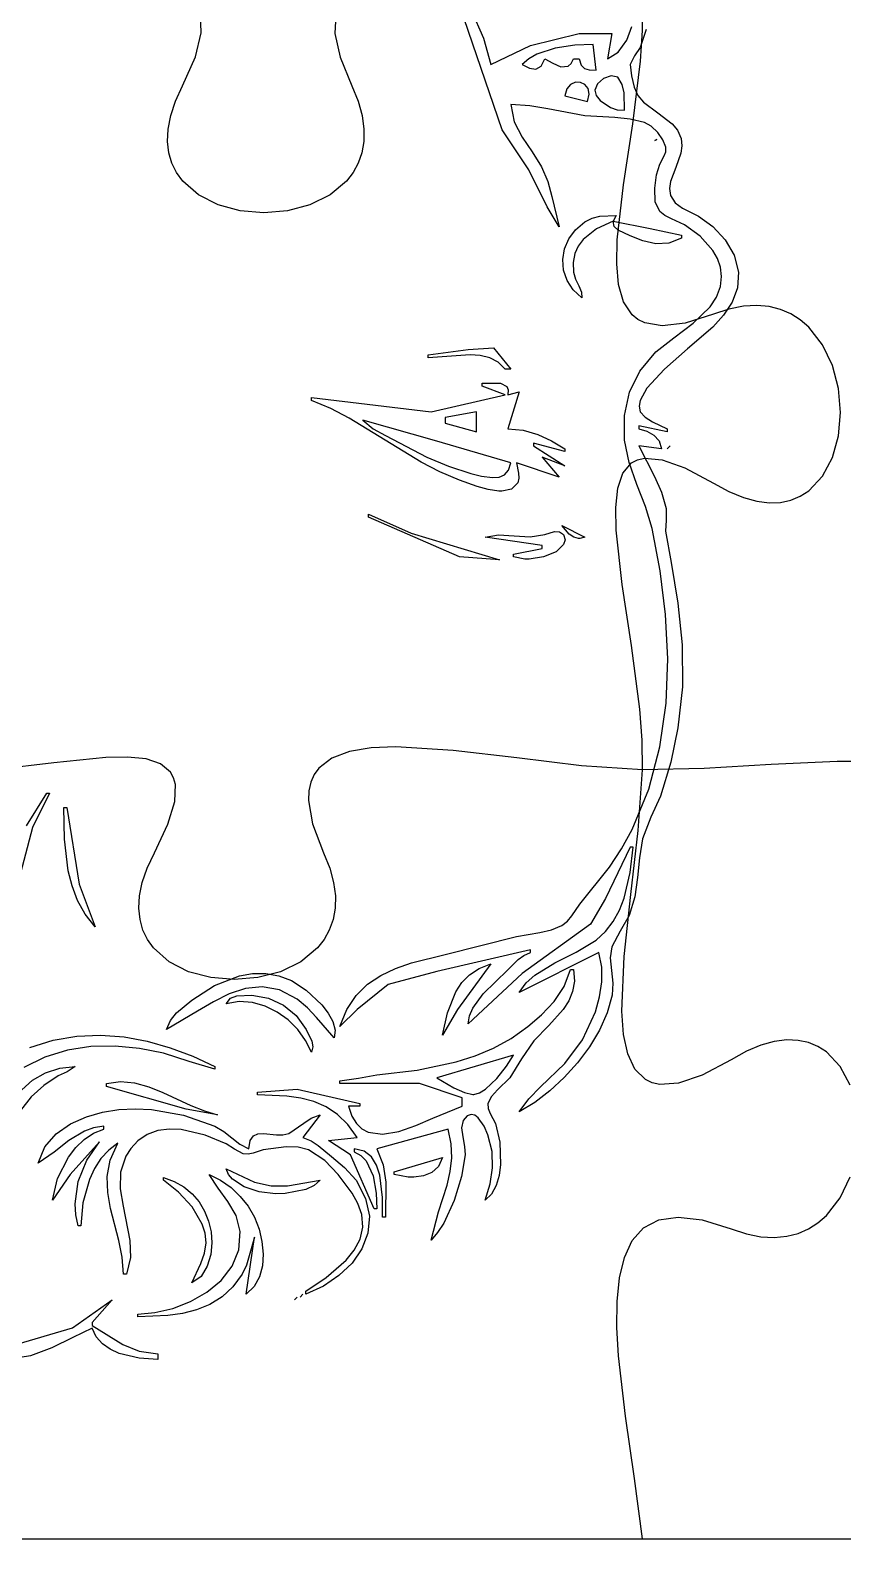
# Model space of a CAD drawing. Extents: x -47 to 700, y -217 to 268.
# Drawn here: x 59.2 to 133.2, y -216.5 to -79.2 of the extents above; entities that cross this region are included whole.
import ezdxf

# ---------------------------------------------------------------- set-up
doc = ezdxf.new("R2010")
doc.units = 0

msp = doc.modelspace()

# ---------------------------------------------------------------- linework, layer by layer
at = {"layer": 'Layer 1'}
for p, q in [((114.959349, -79.232669), (114.947, -76.539)), ((74.783406, -79.469703), (74.705066, -77.719791)), ((87.025818, -77.842333), (86.959578, -79.528355)), ((102.18096, -88.29881), (98.72639, -78.19401)), ((99.350246, -77.404949), (100.48055, -79.932345)), ((74.262918, -81.646764), (74.783406, -79.469703)), ((86.959578, -79.528355), (87.430643, -81.662474)), ((104.77202, -80.61247), (109.1764, -79.53243)), ((109.1764, -79.53243), (112.15607, -79.53243)), ((112.15607, -79.53243), (111.76746, -81.82118)), ((113.528721, -80.135518), (113.991637, -78.874462)), ((115.29366, -79.144216), (114.74711, -80.78505)), ((114.783289, -82.031324), (114.959349, -79.232669)), ((100.48055, -79.932345), (101.14485, -82.33949)), ((101.14485, -82.33949), (104.77202, -80.61247)), ((107.003744, -80.844977), (105.325516, -81.39494)), ((108.79777, -80.588494), (107.003744, -80.844977)), ((110.4739, -80.52527), (108.79777, -80.588494)), ((110.73332, -82.85691), (110.4739, -80.52527)), ((112.74651, -81.203032), (113.528721, -80.135518)), ((114.74711, -80.78505), (114.224411, -81.537529)), ((73.087, -84.289), (74.262918, -81.646764)), ((87.430643, -81.662474), (88.487, -84.289)), ((104.602856, -81.811294), (103.99678, -82.3386)), ((103.99678, -82.3386), (104.673524, -82.672148)), ((105.325516, -81.39494), (104.602856, -81.811294)), ((105.728318, -82.493806), (106.06952, -81.8208)), ((106.06952, -81.8208), (106.789134, -82.231485)), ((106.789134, -82.231485), (107.529329, -82.542881)), ((108.187382, -82.493236), (108.453504, -82.251227)), ((108.453504, -82.251227), (108.66057, -81.8208)), ((108.66057, -81.8208), (109.17837, -81.8208)), ((109.17837, -81.8208), (109.375913, -82.404061)), ((111.76746, -81.82118), (112.74651, -81.203032)), ((114.224411, -81.537529), (113.84071, -82.33947)), ((113.84071, -82.33947), (113.942224, -83.373991)), ((114.072313, -87.749469), (114.783289, -82.031324)), ((104.673524, -82.672148), (105.256845, -82.750736)), ((105.256845, -82.750736), (105.728318, -82.493806)), ((107.529329, -82.542881), (108.187382, -82.493236)), ((109.375913, -82.404061), (109.672821, -82.713405)), ((109.672821, -82.713405), (110.111241, -82.835474)), ((110.111241, -82.835474), (110.73332, -82.85691)), ((110.73332, -82.85691), (110.73332, -82.85691)), ((111.416232, -83.609016), (110.85116, -84.090628)), ((112.103806, -83.366822), (111.416232, -83.609016)), ((112.71931, -83.50494), (112.103806, -83.366822)), ((113.108412, -84.164481), (112.71931, -83.50494)), ((113.942224, -83.373991), (114.18539, -84.41221)), ((72.438332, -85.687633), (73.087, -84.289)), ((88.487, -84.289), (89.061196, -85.687633)), ((108.066812, -84.552709), (107.88337, -85.18907)), ((108.411353, -84.146806), (108.066812, -84.552709)), ((108.847249, -83.956287), (108.411353, -84.146806)), ((109.30476, -83.966079), (108.847249, -83.956287)), ((109.714143, -84.161107), (109.30476, -83.966079)), ((110.005657, -84.526297), (109.714143, -84.161107)), ((109.95611, -85.70687), (110.10956, -85.046576)), ((110.10956, -85.046576), (110.005657, -84.526297)), ((110.85116, -84.090628), (110.60316, -84.67076)), ((110.60316, -84.67076), (110.741006, -85.16605)), ((113.28051, -84.92966), (113.108412, -84.164481)), ((113.32391, -86.48408), (113.28051, -84.92966)), ((114.18539, -84.41221), (114.54173, -85.165226)), ((72.003553, -86.996031), (72.438332, -85.687633)), ((89.061196, -85.687633), (89.426307, -86.996031)), ((104.690127, -86.092278), (102.95818, -85.96665)), ((102.95818, -85.96665), (103.277812, -87.567885)), ((106.3488, -86.388043), (104.690127, -86.092278)), ((109.69472, -87.00328), (106.3488, -86.388043)), ((107.88337, -85.18907), (109.95611, -85.70687)), ((110.741006, -85.16605), (111.110669, -85.622983)), ((111.110669, -85.622983), (112.02839, -86.26808)), ((112.02839, -86.26808), (112.661474, -86.452026)), ((112.661474, -86.452026), (113.32392, -86.4846)), ((113.32391, -86.4846), (113.32391, -86.48408)), ((113.32392, -86.4846), (113.32391, -86.4846)), ((114.54173, -85.165226), (115.060024, -85.774681)), ((115.060024, -85.774681), (116.360316, -86.752863)), ((71.768564, -88.214195), (72.003553, -86.996031)), ((89.426307, -86.996031), (89.596432, -88.214195)), ((103.277812, -87.567885), (103.998435, -88.960876)), ((112.445221, -87.166574), (109.69472, -87.00328)), ((113.844697, -87.304309), (112.445221, -87.166574)), ((113.226805, -93.305191), (114.072313, -87.749469)), ((115.13573, -87.6079), (113.844697, -87.304309)), ((115.75881, -87.960356), (115.13573, -87.6079)), ((116.360316, -86.752863), (117.641943, -87.726668)), ((117.641943, -87.726668), (118.136905, -88.330653)), ((71.719266, -89.342125), (71.768564, -88.214195)), ((89.596432, -88.214195), (89.585672, -89.342125)), ((104.5989, -91.92598), (102.18096, -88.29881)), ((103.998435, -88.960876), (104.900566, -90.281862)), ((116.338194, -88.519254), (115.75881, -87.960356)), ((116.08691, -89.24774), (116.25951, -89.16194)), ((116.25951, -89.16194), (116.08691, -89.24774)), ((116.802233, -89.18381), (116.338194, -88.519254)), ((117.07928, -89.85324), (116.802233, -89.18381)), ((118.136905, -88.330653), (118.46058, -89.07601)), ((118.46058, -89.07601), (118.537573, -89.753523)), ((71.841559, -90.37982), (71.719266, -89.342125)), ((72.121346, -91.327281), (71.841559, -90.37982)), ((89.408124, -90.37982), (89.077889, -91.327281)), ((89.585672, -89.342125), (89.408124, -90.37982)), ((104.900566, -90.281862), (105.76472, -91.66708)), ((116.937208, -90.661088), (117.08544, -90.275134)), ((117.08544, -90.275134), (117.07928, -89.85324)), ((118.444614, -90.416538), (117.976904, -91.711034)), ((118.537573, -89.753523), (118.444614, -90.416538)), ((72.544526, -92.184508), (72.121346, -91.327281)), ((89.077889, -91.327281), (88.609064, -92.184508)), ((106.28304, -95.29425), (104.5989, -91.92598)), ((105.76472, -91.66708), (106.32518, -92.989665)), ((116.230789, -92.368577), (116.51756, -91.40766)), ((116.51756, -91.40766), (116.937208, -90.661088)), ((117.976904, -91.711034), (117.513579, -92.983418)), ((73.097, -92.9515), (72.544526, -92.184508)), ((74.533436, -94.214781), (73.097, -92.9515)), ((88.01575, -92.9515), (86.512049, -94.214781)), ((88.609064, -92.184508), (88.01575, -92.9515)), ((106.32518, -92.989665), (106.70754, -94.349605)), ((112.6595, -98.31025), (113.226805, -93.305191)), ((116.063248, -93.608994), (116.230789, -92.368577)), ((117.513579, -92.983418), (117.426102, -93.618793)), ((76.317859, -95.117125), (74.533436, -94.214781)), ((86.512049, -94.214781), (84.679578, -95.117125)), ((106.70754, -94.349605), (107.36308, -97.10809)), ((116.122862, -94.828266), (116.063248, -93.608994)), ((117.426102, -93.618793), (117.51077, -94.25761)), ((117.51077, -94.25761), (117.923008, -94.938798)), ((78.337479, -95.658531), (76.317859, -95.117125)), ((80.4795, -95.839), (78.337479, -95.658531)), ((82.631131, -95.658531), (80.4795, -95.839)), ((84.679578, -95.117125), (82.631131, -95.658531)), ((107.36308, -97.10809), (106.28304, -95.29425)), ((111.072165, -96.159932), (112.54561, -96.07105)), ((112.54561, -96.07105), (112.28619, -96.58937)), ((116.51756, -95.72575), (116.122862, -94.828266)), ((117.000877, -96.099746), (116.51756, -95.72575)), ((117.590164, -96.394711), (117.000877, -96.099746)), ((117.923008, -94.938798), (118.582418, -95.421083)), ((118.582418, -95.421083), (120.05893, -96.15827)), ((108.236766, -98.217697), (108.853497, -97.385403)), ((108.853497, -97.385403), (109.69514, -96.67567)), ((110.754667, -97.297677), (109.543707, -98.261199)), ((109.69514, -96.67567), (110.362542, -96.341092)), ((110.362542, -96.341092), (111.072165, -96.159932)), ((112.28619, -96.58937), (110.754667, -97.297677)), ((112.28619, -96.58937), (115.65446, -97.27977)), ((112.367244, -97.095674), (112.28619, -96.58937)), ((112.28619, -96.58937), (112.28619, -96.58937)), ((112.734867, -97.432959), (112.367244, -97.095674)), ((113.84062, -97.92779), (112.734867, -97.432959)), ((115.65446, -97.27977), (118.50442, -97.8849)), ((118.76341, -96.93549), (117.590164, -96.394711)), ((120.190324, -97.964431), (118.76341, -96.93549)), ((120.05893, -96.15827), (121.353472, -97.100243)), ((121.353472, -97.100243), (122.47442, -98.295208)), ((107.848104, -99.133257), (108.236766, -98.217697)), ((109.103403, -98.862047), (108.797197, -99.554756)), ((109.543707, -98.261199), (109.103403, -98.862047)), ((112.609153, -100.484955), (112.6595, -98.31025)), ((114.993866, -98.399888), (113.84062, -97.92779)), ((116.172025, -98.654136), (114.993866, -98.399888)), ((117.350432, -98.599214), (116.172025, -98.654136)), ((118.50442, -98.1438), (117.350432, -98.599214)), ((118.50442, -97.8849), (118.50442, -98.1438)), ((121.361755, -99.263131), (120.190324, -97.964431)), ((122.47442, -98.295208), (123.294416, -99.695526)), ((107.690664, -100.092793), (107.848104, -99.133257)), ((107.767602, -101.057008), (107.690664, -100.092793)), ((108.797197, -99.554756), (108.643074, -100.34868)), ((121.781875, -100.004211), (121.361755, -99.263131)), ((122.054378, -100.801413), (121.781875, -100.004211)), ((123.294416, -99.695526), (123.6861, -101.25356)), ((108.082074, -101.986612), (107.767602, -101.057008)), ((108.643074, -100.34868), (108.65902, -101.25317)), ((108.65902, -101.25317), (108.843828, -101.878492)), ((112.783133, -102.376402), (112.609153, -100.484955)), ((122.151348, -101.650967), (122.054378, -100.801413)), ((123.6861, -101.25356), (123.59074, -102.677316)), ((108.637235, -102.84231), (108.082074, -101.986612)), ((109.43624, -103.58481), (108.637235, -102.84231)), ((108.843828, -101.878492), (109.147459, -102.4915)), ((109.147459, -102.4915), (109.401175, -103.068253)), ((113.23303, -103.936063), (112.783133, -102.376402)), ((121.683869, -103.522715), (122.04487, -102.5491)), ((122.04487, -102.5491), (122.151348, -101.650967)), ((123.59074, -102.677316), (123.112224, -103.97236)), ((109.401175, -103.068253), (109.43624, -103.58481)), ((109.43624, -103.58481), (109.43624, -103.58481)), ((114.010438, -105.115406), (113.23303, -103.936063)), ((121.120681, -104.390415), (121.683869, -103.522715)), ((123.112224, -103.97236), (122.335459, -105.156963)), ((124.134031, -104.341178), (122.825633, -104.599238)), ((125.352195, -104.27072), (124.134031, -104.341178)), ((126.480125, -104.373766), (125.352195, -104.27072)), ((114.53808, -105.547293), (114.010438, -105.115406)), ((115.166946, -105.865902), (114.53808, -105.547293)), ((121.427, -105.059), (118.823636, -105.886229)), ((119.57894, -105.889215), (121.120681, -104.390415)), ((122.335459, -105.156963), (121.345349, -106.249396)), ((122.825633, -104.599238), (121.427, -105.059)), ((127.51782, -104.636216), (126.480125, -104.373766)), ((128.465281, -105.043971), (127.51782, -104.636216)), ((129.322508, -105.582932), (128.465281, -105.043971)), ((130.0895, -106.239), (129.322508, -105.582932)), ((116.754148, -106.13902), (115.166946, -105.865902)), ((118.823636, -105.886229), (116.754148, -106.13902)), ((117.802037, -107.20779), (119.57894, -105.889215)), ((121.345349, -106.249396), (119.064714, -108.230837)), ((131.352781, -107.846061), (130.0895, -106.239)), ((95.44495, -108.76686), (99.07264, -108.29195)), ((99.07264, -108.29195), (101.40428, -108.11935)), ((101.40428, -108.11935), (102.95871, -110.06239)), ((116.17236, -108.50843), (117.802037, -107.20779)), ((119.064714, -108.230837), (116.94956, -110.06285)), ((132.255125, -109.752359), (131.352781, -107.846061)), ((95.44495, -109.02576), (95.44495, -108.76686)), ((99.252672, -108.779221), (95.44495, -109.02576)), ((100.183505, -108.838081), (99.252672, -108.779221)), ((101.045341, -109.039956), (100.183505, -108.838081)), ((101.807902, -109.432256), (101.045341, -109.039956)), ((102.44091, -110.06239), (101.807902, -109.432256)), ((114.715857, -110.242199), (116.17236, -108.50843)), ((132.796531, -111.845104), (132.255125, -109.752359)), ((102.95871, -110.06239), (102.44091, -110.06239)), ((113.773524, -112.178328), (114.715857, -110.242199)), ((116.94956, -110.06285), (115.364278, -111.8121)), ((95.70339, -113.94907), (102.43993, -112.39465)), ((100.36719, -111.35802), (102.036074, -111.347742)), ((100.36719, -111.61692), (100.36719, -111.35802)), ((102.43993, -112.39465), (100.36719, -111.61692)), ((102.036074, -111.347742), (102.609215, -111.63801)), ((102.609215, -111.63801), (102.729134, -111.945404)), ((102.729134, -111.945404), (102.69935, -112.39465)), ((102.69935, -112.39465), (103.73546, -112.13523)), ((103.73546, -112.13523), (102.69935, -115.5035)), ((113.318118, -114.287395), (113.773524, -112.178328)), ((115.364278, -111.8121), (114.75113, -112.919408)), ((132.977, -114.0115), (132.796531, -111.845104)), ((84.82139, -112.91244), (84.82139, -112.65354)), ((84.82139, -112.65354), (95.70339, -113.94907)), ((86.56942, -113.65635), (84.82139, -112.91244)), ((88.254795, -114.540347), (86.56942, -113.65635)), ((99.8496, -113.94897), (96.99965, -114.46729)), ((99.8496, -115.7623), (99.8496, -113.94897)), ((114.75113, -112.919408), (114.650035, -113.454974)), ((114.650035, -113.454974), (114.74711, -113.94943)), ((114.74711, -113.94943), (115.183734, -114.453604)), ((91.526376, -116.541539), (88.254795, -114.540347)), ((96.22153, -116.6263), (89.48499, -114.72616)), ((89.48499, -114.72616), (90.448119, -115.497616)), ((96.99965, -114.46729), (96.99965, -114.98509)), ((96.99965, -114.98509), (99.8496, -115.7623)), ((113.3224, -116.53998), (113.318118, -114.287395)), ((117.20898, -115.76276), (114.61792, -115.24496)), ((114.61792, -115.24496), (114.61792, -115.50386)), ((115.183734, -114.453604), (115.858784, -114.854404)), ((115.858784, -114.854404), (117.20898, -115.50386)), ((132.796531, -116.138756), (132.977, -114.0115)), ((90.448119, -115.497616), (91.55773, -116.10798)), ((94.81374, -118.541896), (91.526376, -116.541539)), ((91.55773, -116.10798), (95.324787, -118.082101)), ((102.95807, -118.61274), (96.22153, -116.6263)), ((102.69935, -115.5035), (104.092255, -115.638117)), ((104.092255, -115.638117), (105.42201, -116.013632)), ((105.42201, -116.013632), (106.685832, -116.587542)), ((106.685832, -116.587542), (107.88094, -117.31734)), ((113.741097, -118.561563), (113.3224, -116.53998)), ((114.61792, -115.50386), (115.35175, -115.725022)), ((115.35175, -115.725022), (115.987763, -116.084774)), ((115.987763, -116.084774), (116.457039, -116.607529)), ((116.457039, -116.607529), (116.69066, -117.3177)), ((117.20898, -115.50386), (117.20898, -115.76276)), ((132.255125, -118.114078), (132.796531, -116.138756)), ((95.324787, -118.082101), (97.29451, -118.899497)), ((107.88094, -117.57624), (105.03099, -116.79903)), ((105.03099, -116.79903), (105.03099, -117.05844)), ((105.03099, -117.05844), (107.88094, -118.87177)), ((107.88094, -118.87177), (105.8082, -118.09456)), ((105.8082, -118.09456), (107.36315, -119.9084)), ((107.88094, -117.31734), (107.88094, -117.57624)), ((116.69066, -117.3177), (114.61792, -117.05828)), ((114.61792, -117.05828), (116.054968, -119.83087)), ((117.2088, -117.31721), (117.46822, -117.05831)), ((117.46822, -117.05831), (117.2088, -117.31721)), ((96.518841, -119.42485), (94.81374, -118.541896)), ((98.29449, -120.1673), (96.518841, -119.42485)), ((97.29451, -118.899497), (99.3309, -119.56255)), ((102.40173, -119.679994), (102.769876, -119.269347)), ((102.769876, -119.269347), (102.95807, -118.61274)), ((107.36315, -119.9084), (103.47656, -118.61287)), ((103.47656, -118.61287), (103.654132, -119.532499)), ((113.172605, -119.536014), (113.96825, -118.612281)), ((114.449986, -120.567333), (113.741097, -118.561563)), ((113.96825, -118.612281), (114.504434, -118.333701)), ((114.504434, -118.333701), (115.141238, -118.186654)), ((115.141238, -118.186654), (116.741844, -118.315191)), ((116.741844, -118.315191), (118.82034, -119.053954)), ((118.82034, -119.053954), (121.427, -120.459)), ((131.352781, -119.824674), (132.255125, -118.114078)), ((99.897316, -120.750226), (98.29449, -120.1673)), ((99.3309, -119.56255), (100.292431, -119.806835)), ((100.891214, -121.029282), (99.897316, -120.750226)), ((100.292431, -119.806835), (101.3008, -119.93928)), ((101.3008, -119.93928), (101.897437, -119.888649)), ((101.3008, -119.93928), (101.3008, -119.93928)), ((101.897437, -119.888649), (102.40173, -119.679994)), ((103.60627, -120.4262), (103.017897, -120.996919)), ((103.700941, -120.006741), (103.60627, -120.4262)), ((103.654132, -119.532499), (103.700941, -120.006741)), ((112.704031, -120.901793), (113.172605, -119.536014)), ((115.221143, -122.567443), (114.449986, -120.567333)), ((116.054968, -119.83087), (116.680363, -121.263583)), ((121.427, -120.459), (122.825633, -121.222102)), ((130.0895, -121.15775), (131.352781, -119.824674)), ((101.87773, -121.17551), (100.891214, -121.029282)), ((101.87825, -121.17551), (101.87773, -121.17551)), ((102.1573, -121.17951), (101.87825, -121.17551)), ((103.017897, -120.996919), (102.15726, -121.17964)), ((102.15726, -121.17964), (102.1573, -121.17951)), ((112.512254, -122.653558), (112.704031, -120.901793)), ((116.680363, -121.263583), (117.12216, -122.75871)), ((122.825633, -121.222102), (124.134031, -121.763932)), ((124.134031, -121.763932), (125.352195, -122.098589)), ((125.352195, -122.098589), (126.480125, -122.240172)), ((126.480125, -122.240172), (127.51782, -122.202781)), ((127.51782, -122.202781), (128.465281, -122.000514)), ((128.465281, -122.000514), (129.322508, -121.64747)), ((129.322508, -121.64747), (130.0895, -121.15775)), ((90.0035, -123.53544), (90.0035, -123.27654)), ((90.0035, -123.27654), (93.89009, -125.00357)), ((98.29447, -127.16312), (90.0035, -123.53544)), ((112.547, -124.73525), (112.512254, -122.653558)), ((115.82664, -124.57205), (115.221143, -122.567443)), ((117.12216, -122.75871), (117.110551, -123.803038)), ((106.06764, -125.13323), (106.943072, -124.851106)), ((106.943072, -124.851106), (107.38688, -124.86423)), ((107.38688, -124.86423), (107.75177, -125.13323)), ((108.279295, -125.09895), (107.6221, -124.31261)), ((107.6221, -124.31261), (109.69484, -125.34924)), ((113.094969, -129.664176), (112.547, -124.73525)), ((116.562116, -128.432165), (115.82664, -124.57205)), ((117.110551, -123.803038), (117.03586, -124.83145)), ((117.03586, -124.83145), (117.55418, -127.6814)), ((93.89009, -125.00357), (101.92216, -127.42202)), ((100.62663, -125.34924), (101.843784, -125.150953)), ((105.80822, -126.12645), (100.62663, -125.34924)), ((101.843784, -125.150953), (103.258766, -125.238951)), ((103.258766, -125.238951), (104.717933, -125.328091)), ((104.717933, -125.328091), (106.06764, -125.13323)), ((105.80822, -126.38587), (105.80822, -126.12645)), ((107.776412, -126.034589), (107.10375, -126.68766)), ((107.75177, -125.13323), (107.902669, -125.596108)), ((107.902669, -125.596108), (107.776412, -126.034589)), ((108.691463, -125.368282), (108.279295, -125.09895)), ((109.1326, -125.48773), (108.691463, -125.368282)), ((109.25249, -125.48773), (109.1326, -125.48773)), ((109.1326, -125.48773), (109.1326, -125.48773)), ((109.69484, -125.34924), (109.25249, -125.48773)), ((101.92216, -127.42202), (98.29447, -127.16312)), ((103.21768, -126.90367), (105.80822, -126.38587)), ((103.21768, -127.16308), (103.21768, -126.90367)), ((104.2569, -127.37082), (103.21768, -127.16308)), ((104.64395, -127.36927), (104.2569, -127.37127)), ((104.2569, -127.37127), (104.2569, -127.37082)), ((105.956271, -127.154319), (104.64395, -127.36927)), ((107.10375, -126.68766), (105.956271, -127.154319)), ((117.55418, -127.6814), (118.174631, -131.367961)), ((117.053454, -132.411571), (116.562116, -128.432165)), ((113.94575, -135.240094), (113.094969, -129.664176)), ((118.174631, -131.367961), (118.560214, -135.170265)), ((117.24825, -136.449762), (117.053454, -132.411571)), ((114.697156, -141.014527), (113.94575, -135.240094)), ((118.560214, -135.170265), (118.593932, -138.985012)), ((117.094104, -140.486231), (117.24825, -136.449762)), ((118.593932, -138.985012), (118.15879, -142.7089)), ((114.90991, -143.836039), (114.697156, -141.014527)), ((116.538613, -144.460471), (117.094104, -140.486231)), ((118.15879, -142.7089), (117.529396, -145.855331)), ((114.947, -146.539), (114.90991, -143.836039)), ((66.08825, -145.42025), (61.373582, -145.900035)), ((68.079, -145.38181), (66.08825, -145.42025)), ((69.759012, -145.552184), (68.079, -145.38181)), ((71.078526, -145.987254), (69.759012, -145.552184)), ((86.678477, -145.469615), (85.484656, -146.3815)), ((88.284402, -144.874547), (86.678477, -145.469615)), ((90.247603, -144.551705), (88.284402, -144.874547)), ((92.51325, -144.4565), (90.247603, -144.551705)), ((97.732566, -144.770641), (92.51325, -144.4565)), ((103.503719, -145.46025), (97.732566, -144.770641)), ((109.388074, -146.168609), (103.503719, -145.46025)), ((115.529377, -148.311976), (116.538613, -144.460471)), ((61.373582, -145.900035), (56.013094, -146.544469)), ((71.987781, -146.742906), (71.078526, -145.987254)), ((72.273012, -147.258414), (71.987781, -146.742906)), ((85.484656, -146.3815), (85.059419, -146.970183)), ((114.947, -146.539), (109.388074, -146.168609)), ((114.559187, -152.078434), (114.947, -146.539)), ((120.582059, -146.407516), (114.947, -146.539)), ((117.529396, -145.855331), (116.60436, -148.92713)), ((126.658094, -146.05525), (120.582059, -146.407516)), ((132.681395, -145.792984), (126.658094, -146.05525)), ((135.518985, -145.792721), (132.681395, -145.792984)), ((72.437017, -147.875023), (72.273012, -147.258414)), ((72.376473, -149.439488), (72.437017, -147.875023)), ((84.757769, -147.654791), (84.58656, -148.440898)), ((85.059419, -146.970183), (84.757769, -147.654791)), ((58.892797, -151.654556), (60.72584, -148.6683)), ((60.98474, -148.6683), (59.43032, -151.77716)), ((60.72584, -148.6683), (60.98474, -148.6683)), ((71.756387, -151.492186), (72.376473, -149.439488)), ((84.58656, -148.440898), (84.552645, -149.334078)), ((84.552645, -149.334078), (84.924112, -151.463951)), ((114.013993, -151.980238), (115.529377, -148.311976)), ((116.60436, -148.92713), (115.710465, -150.842606)), ((62.339921, -152.858559), (62.28094, -149.96382)), ((62.28094, -149.96382), (62.53984, -149.96382)), ((62.53984, -149.96382), (63.66225, -156.95926)), ((115.710465, -150.842606), (114.96312, -152.81371)), ((59.43032, -151.77716), (58.00508, -157.21817)), ((70.527, -154.089), (71.756387, -151.492186)), ((84.924112, -151.463951), (85.927, -154.089)), ((113.05012, -153.726744), (114.013993, -151.980238)), ((113.892, -157.891969), (114.559187, -152.078434)), ((62.67572, -155.720862), (62.339921, -152.858559)), ((113.8402, -153.5909), (111.59434, -158.2547)), ((111.94006, -155.40475), (113.05012, -153.726744)), ((113.830046, -155.902114), (114.09962, -153.5909)), ((114.09962, -153.5909), (113.8402, -153.5909)), ((114.96312, -152.81371), (114.671209, -154.564233)), ((69.862892, -155.487633), (70.527, -154.089)), ((85.927, -154.089), (86.485756, -155.487633)), ((114.671209, -154.564233), (114.491518, -156.338389)), ((63.021889, -157.100605), (62.67572, -155.720862)), ((69.41367, -156.796031), (69.862892, -155.487633)), ((86.485756, -155.487633), (86.836424, -156.796031)), ((109.2627, -158.77302), (111.94006, -155.40475)), ((113.277029, -158.217796), (113.830046, -155.902114)), ((114.491518, -156.338389), (114.245319, -158.099065)), ((63.526619, -158.425145), (63.021889, -157.100605)), ((63.66225, -156.95926), (65.1309, -160.84582)), ((69.165234, -158.014195), (69.41367, -156.796031)), ((86.836424, -156.796031), (86.993102, -158.014195)), ((113.284813, -163.522457), (113.892, -157.891969)), ((64.219694, -159.678782), (63.526619, -158.425145)), ((69.103484, -159.142125), (69.165234, -158.014195)), ((69.214323, -160.17982), (69.103484, -159.142125)), ((86.969891, -159.142125), (86.780888, -160.17982)), ((86.993102, -158.014195), (86.969891, -159.142125)), ((108.527128, -159.829803), (109.2627, -158.77302)), ((111.59434, -158.2547), (110.21303, -160.58686)), ((112.848189, -159.314181), (113.277029, -158.217796)), ((114.245319, -158.099065), (113.75389, -159.80915)), ((65.1309, -160.84582), (64.219694, -159.678782)), ((69.48365, -161.127281), (69.214323, -160.17982)), ((86.780888, -160.17982), (86.440193, -161.127281)), ((110.21303, -160.58686), (103.99481, -165.07806)), ((107.62198, -160.71605), (108.112382, -160.330116)), ((108.112382, -160.330116), (108.527128, -159.829803)), ((111.593766, -161.257771), (112.29324, -160.335923)), ((112.29324, -160.335923), (112.848189, -159.314181)), ((113.75389, -159.80915), (112.935974, -161.229791)), ((69.897367, -161.984508), (69.48365, -161.127281)), ((70.441375, -162.7515), (69.897367, -161.984508)), ((85.961906, -161.984508), (85.360125, -162.7515)), ((86.440193, -161.127281), (85.961906, -161.984508)), ((96.99885, -163.35), (103.47649, -161.70979)), ((103.47649, -161.70979), (105.597078, -161.34906)), ((105.597078, -161.34906), (106.671245, -161.103775)), ((106.671245, -161.103775), (107.62198, -160.71605)), ((110.73135, -162.05447), (111.593766, -161.257771)), ((112.935974, -161.229791), (112.15657, -162.65962)), ((71.863865, -164.014781), (70.441375, -162.7515)), ((85.360125, -162.7515), (83.842479, -164.014781)), ((93.917311, -164.122252), (96.99885, -163.35)), ((104.77202, -162.9185), (96.22164, -164.90494)), ((110.99025, -163.1774), (103.73591, -166.80508)), ((104.162501, -163.436926), (104.77202, -163.1774)), ((104.77202, -163.1774), (104.77202, -162.9185)), ((106.959801, -164.10405), (108.913831, -163.149589)), ((108.913831, -163.149589), (110.73135, -162.05447)), ((111.237676, -164.495668), (110.99025, -163.1774)), ((112.15657, -162.65962), (112.025321, -163.668062)), ((73.638328, -164.917125), (71.863865, -164.014781)), ((83.842479, -164.014781), (82.000047, -164.917125)), ((91.130821, -165.256718), (92.472039, -164.623869)), ((92.472039, -164.623869), (93.917311, -164.122252)), ((101.14605, -164.21408), (98.12246, -168.35956)), ((99.210556, -165.190165), (100.080549, -164.616762)), ((100.080549, -164.616762), (101.14605, -164.21408)), ((100.441098, -166.943516), (102.69928, -164.73234)), ((102.69928, -164.73234), (103.647184, -163.804154)), ((103.647184, -163.804154), (104.162501, -163.436926)), ((105.142686, -165.221373), (106.959801, -164.10405)), ((107.833032, -166.269234), (108.39924, -164.73182)), ((108.39924, -164.73182), (108.65865, -164.73182)), ((108.65865, -164.73182), (108.750527, -165.769473)), ((111.249925, -165.849761), (111.237676, -164.495668)), ((112.025321, -163.668062), (112.126806, -164.803831)), ((113.077, -168.51275), (113.284813, -163.522457)), ((75.651971, -165.458531), (73.638328, -164.917125)), ((77.792, -165.639), (75.651971, -165.458531)), ((76.004936, -166.176856), (78.280199, -165.299152)), ((79.945623, -165.458531), (77.792, -165.639)), ((78.280199, -165.299152), (79.461425, -165.092766)), ((79.461425, -165.092766), (80.652795, -165.077148)), ((82.000047, -164.917125), (79.945623, -165.458531)), ((80.652795, -165.077148), (81.840119, -165.279142)), ((81.840119, -165.279142), (83.00921, -165.72559)), ((83.00921, -165.72559), (84.335141, -166.594658)), ((88.881723, -167.07881), (89.923952, -166.061472)), ((91.81726, -166.07076), (88.9673, -168.35951)), ((89.923952, -166.061472), (91.130821, -165.256718)), ((96.22164, -164.90494), (91.81726, -166.07076)), ((97.960297, -166.740241), (98.511871, -165.907066)), ((98.511871, -165.907066), (99.210556, -165.190165)), ((103.99481, -165.07806), (99.07159, -169.65504)), ((103.73591, -166.80508), (104.370917, -165.935959)), ((104.370917, -165.935959), (105.142686, -165.221373)), ((108.750527, -165.769473), (108.597156, -166.711001)), ((111.053724, -167.213884), (111.249925, -165.849761)), ((112.126806, -164.803831), (112.253898, -165.96859)), ((112.253898, -165.96859), (112.19947, -167.064)), ((72.546464, -168.671489), (73.94052, -167.49551)), ((73.94052, -167.49551), (76.004936, -166.176856)), ((77.342056, -166.932076), (75.889195, -167.657405)), ((77.04935, -167.84119), (77.437271, -167.338737)), ((78.823152, -166.439183), (77.342056, -166.932076)), ((77.437271, -167.338737), (78.015602, -167.104715)), ((78.015602, -167.104715), (79.38099, -167.06397)), ((80.341595, -166.284186), (78.823152, -166.439183)), ((79.38099, -167.06397), (80.921329, -167.325155)), ((81.9065, -166.572548), (80.341595, -166.284186)), ((80.921329, -167.325155), (82.284149, -167.952152)), ((83.52698, -167.40973), (81.9065, -166.572548)), ((84.461626, -168.194052), (83.52698, -167.40973)), ((84.335141, -166.594658), (85.758881, -167.923544)), ((88.034428, -168.349407), (88.881723, -167.07881)), ((97.20169, -168.646517), (97.960297, -166.740241)), ((99.516422, -168.22653), (100.441098, -166.943516)), ((106.908376, -167.63483), (107.833032, -166.269234)), ((108.597156, -166.711001), (108.244031, -167.571902)), ((110.675799, -168.562245), (111.053724, -167.213884)), ((112.19947, -167.064), (111.733533, -168.667754)), ((74.455454, -168.509706), (71.60888, -170.17338)), ((71.981624, -169.369061), (72.546464, -168.671489)), ((75.889195, -167.657405), (74.455454, -168.509706)), ((78.250237, -167.644774), (77.04935, -167.84119)), ((79.444175, -167.725808), (78.250237, -167.644774)), ((80.601889, -168.052285), (79.444175, -167.725808)), ((81.694106, -168.592199), (80.601889, -168.052285)), ((82.691552, -169.313543), (81.694106, -168.592199)), ((82.284149, -167.952152), (83.436915, -168.912401)), ((85.293379, -169.097245), (84.461626, -168.194052)), ((85.758881, -167.923544), (86.350827, -168.681499)), ((86.350827, -168.681499), (86.779303, -169.459705)), ((87.41236, -169.91394), (88.034428, -168.349407)), ((88.9673, -168.35951), (87.41236, -169.91394)), ((98.12246, -168.35956), (96.74115, -170.6912)), ((96.74115, -170.6912), (97.20169, -168.646517)), ((99.217921, -168.921322), (99.516422, -168.22653)), ((104.51317, -169.91393), (105.757635, -168.844449)), ((105.757635, -168.844449), (106.908376, -167.63483)), ((107.736646, -168.367675), (106.441071, -169.825831)), ((108.244031, -167.571902), (107.736646, -168.367675)), ((109.481683, -171.108507), (110.675799, -168.562245)), ((111.733533, -168.667754), (111.029562, -170.242345)), ((113.228914, -170.624964), (113.077, -168.51275)), ((71.60888, -170.17338), (71.981624, -169.369061)), ((83.564952, -170.18431), (82.691552, -169.313543)), ((83.436915, -168.912401), (84.34709, -170.17334)), ((84.285033, -171.172495), (83.564952, -170.18431)), ((84.34709, -170.17334), (84.852004, -171.235511)), ((86.89525, -170.9506), (85.293379, -169.097245)), ((86.779303, -169.459705), (86.981667, -170.226595)), ((86.981667, -170.226595), (86.89528, -170.9506)), ((99.07159, -169.65504), (99.217921, -168.921322)), ((102.994325, -170.993177), (104.51317, -169.91393)), ((106.441071, -169.825831), (105.07438, -171.20946)), ((111.029562, -170.242345), (110.122001, -171.762946)), ((59.1713, -171.81407), (61.318583, -171.142525)), ((61.318583, -171.142525), (63.471167, -170.776407)), ((63.471167, -170.776407), (65.620374, -170.689777)), ((65.620374, -170.689777), (67.757529, -170.856697)), ((67.757529, -170.856697), (69.873955, -171.251229)), ((69.873955, -171.251229), (71.960976, -171.847432)), ((84.82252, -172.24609), (84.285033, -171.172495)), ((84.852004, -171.235511), (84.946185, -171.766468)), ((86.89528, -170.9506), (86.89525, -170.9506)), ((101.39493, -171.871782), (102.994325, -170.993177)), ((105.07438, -171.20946), (103.938029, -172.863186)), ((107.88139, -173.2822), (109.481683, -171.108507)), ((113.607937, -172.405699), (113.228914, -170.624964)), ((125.734031, -171.615279), (124.425633, -172.161357)), ((126.952195, -171.276667), (125.734031, -171.615279)), ((128.080125, -171.131422), (126.952195, -171.276667)), ((129.11782, -171.165444), (128.080125, -171.131422)), ((130.065281, -171.364635), (129.11782, -171.165444)), ((130.922508, -171.714895), (130.065281, -171.364635)), ((60.55614, -172.691269), (58.643901, -173.649554)), ((62.601261, -172.06146), (60.55614, -172.691269)), ((64.741177, -171.735397), (62.601261, -172.06146)), ((66.937801, -171.688351), (64.741177, -171.735397)), ((69.153044, -171.895592), (66.937801, -171.688351)), ((71.34882, -172.33239), (69.153044, -171.895592)), ((73.675904, -173.104595), (71.34882, -172.33239)), ((71.960976, -171.847432), (74.009917, -172.619369)), ((74.009917, -172.619369), (76.0121, -173.5411)), ((84.946185, -171.766468), (84.82252, -172.24609)), ((84.82252, -172.24609), (84.82252, -172.24609)), ((103.21795, -172.50464), (96.222, -174.57738)), ((98.002608, -173.126274), (99.727014, -172.574547)), ((99.727014, -172.574547), (101.39493, -171.871782)), ((102.582535, -173.501795), (103.21795, -172.50464)), ((103.938029, -172.863186), (102.87193, -174.57773)), ((110.122001, -171.762946), (109.045294, -173.204728)), ((114.256492, -173.797811), (113.607937, -172.405699)), ((123.027, -172.929), (120.394461, -174.337157)), ((124.425633, -172.161357), (123.027, -172.929)), ((131.6895, -172.202125), (130.922508, -171.714895)), ((132.952781, -173.5311), (131.6895, -172.202125)), ((59.434345, -174.791363), (60.594649, -174.117222)), ((60.594649, -174.117222), (61.898786, -173.690243)), ((62.594108, -174.017466), (61.76185, -174.40513)), ((61.898786, -173.690243), (63.31679, -173.5411)), ((63.31679, -173.5411), (62.594108, -174.017466)), ((76.0121, -173.80051), (73.675904, -173.104595)), ((76.0121, -173.5411), (76.0121, -173.80051)), ((89.100885, -174.607779), (90.78067, -174.31883)), ((90.78067, -174.31883), (94.432442, -173.875819)), ((94.432442, -173.875819), (98.002608, -173.126274)), ((101.696689, -174.641131), (102.582535, -173.501795)), ((105.681623, -175.397245), (107.88139, -173.2822)), ((109.045294, -173.204728), (107.833887, -174.542862)), ((115.217, -174.744156), (114.256492, -173.797811)), ((120.394461, -174.337157), (118.243562, -175.070973)), ((133.855125, -175.238766), (132.952781, -173.5311)), ((58.447841, -175.681995), (59.434345, -174.791363)), ((60.463897, -175.265185), (59.295552, -176.320859)), ((61.76185, -174.40513), (60.463897, -175.265185)), ((66.16697, -175.09604), (67.437611, -174.911862)), ((66.16697, -175.35494), (66.16697, -175.09604)), ((73.42183, -177.42769), (66.16697, -175.35494)), ((67.437611, -174.911862), (68.72214, -175.037563)), ((68.72214, -175.037563), (70.012535, -175.395406)), ((70.012535, -175.395406), (71.300775, -175.907655)), ((79.89867, -175.87326), (83.52636, -175.61436)), ((83.52636, -175.61436), (89.22627, -176.90937)), ((87.4124, -174.83663), (89.100885, -174.607779)), ((87.4124, -175.09604), (87.4124, -174.83663)), ((94.66725, -175.09604), (87.4124, -175.09604)), ((98.55384, -176.39157), (94.66725, -175.09604)), ((96.222, -174.57738), (97.769681, -175.500167)), ((97.769681, -175.500167), (98.75142, -175.921659)), ((100.126171, -175.929069), (100.664553, -175.608291)), ((100.664553, -175.608291), (101.696689, -174.641131)), ((101.75286, -175.67716), (101.207934, -176.269229)), ((102.87193, -174.57773), (101.75286, -175.67716)), ((104.612163, -176.489077), (105.681623, -175.397245)), ((106.522224, -175.752521), (105.14475, -176.808877)), ((107.833887, -174.542862), (106.522224, -175.752521)), ((115.827493, -175.032309), (115.217, -174.744156)), ((116.531883, -175.187591), (115.827493, -175.032309)), ((118.243562, -175.070973), (116.531883, -175.187591)), ((59.295552, -176.320859), (58.34556, -177.562914)), ((71.300775, -175.907655), (73.838708, -177.08443)), ((73.838708, -177.08443), (75.072358, -177.593483)), ((79.89867, -176.13215), (79.89867, -175.87326)), ((82.589604, -176.236979), (79.89867, -176.13215)), ((83.852683, -176.419797), (82.589604, -176.236979)), ((85.048275, -176.735577), (83.852683, -176.419797)), ((86.16696, -177.218841), (85.048275, -176.735577)), ((89.22627, -176.90937), (89.22627, -177.16878)), ((98.55384, -177.16878), (98.55384, -176.39157)), ((98.75142, -175.921659), (99.51999, -176.09357)), ((99.51997, -176.09392), (99.59027, -176.08892)), ((99.51999, -176.09357), (99.51997, -176.09392)), ((99.59027, -176.08892), (100.126171, -175.929069)), ((101.207934, -176.269229), (100.88549, -176.90937)), ((100.88549, -176.90937), (100.903495, -177.376723)), ((103.73591, -177.6871), (104.612163, -176.489077)), ((105.14475, -176.808877), (103.73591, -177.6871)), ((62.897716, -178.763756), (64.35289, -178.1186)), ((64.35289, -178.1186), (65.811294, -177.705838)), ((65.811294, -177.705838), (67.285663, -177.465133)), ((67.285663, -177.465133), (68.767871, -177.384844)), ((68.767871, -177.384844), (70.249791, -177.453326)), ((70.249791, -177.453326), (73.180269, -177.990034)), ((73.180269, -177.990034), (76.01209, -178.98211)), ((76.27178, -177.946), (73.42183, -177.42769)), ((75.072358, -177.593483), (76.27177, -177.946)), ((76.27177, -177.946), (76.27178, -177.946)), ((85.5991, -177.946), (84.04416, -180.01874)), ((84.116768, -178.696179), (84.791695, -178.246393)), ((84.791695, -178.246393), (85.5991, -177.946)), ((87.199318, -177.904109), (86.16696, -177.218841)), ((88.135928, -178.825902), (87.199318, -177.904109)), ((89.22627, -177.16878), (88.18964, -177.16878)), ((88.18964, -177.16878), (88.50346, -178.052215)), ((88.50346, -178.052215), (88.913648, -178.725101)), ((94.331295, -178.913629), (95.871756, -178.246634)), ((95.871756, -178.246634), (98.55384, -177.16878)), ((98.63963, -178.46431), (98.483884, -179.138912)), ((98.993081, -178.050147), (98.63963, -178.46431)), ((99.344237, -177.907639), (98.993081, -178.050147)), ((99.683858, -177.983258), (99.344237, -177.907639)), ((100.002703, -178.223479), (99.683858, -177.983258)), ((100.541097, -178.983617), (100.002703, -178.223479)), ((100.903495, -177.376723), (101.101773, -177.838032)), ((101.101773, -177.838032), (101.5764, -178.72321)), ((60.552054, -180.87143), (61.582946, -179.678627)), ((61.582946, -179.678627), (62.897716, -178.763756)), ((64.157676, -179.427231), (62.718654, -180.293982)), ((64.135547, -180.186111), (64.986311, -179.609743)), ((64.980796, -179.137248), (64.157676, -179.427231)), ((65.90732, -178.98211), (64.980796, -179.137248)), ((64.986311, -179.609743), (65.90732, -179.24153)), ((65.90732, -179.24153), (65.90732, -178.98211)), ((69.872586, -179.727845), (69.01669, -180.32105)), ((70.839323, -179.38206), (69.872586, -179.727845)), ((71.882637, -179.249351), (70.839323, -179.38206)), ((72.96827, -179.295375), (71.882637, -179.249351)), ((75.129445, -179.78625), (72.96827, -179.295375)), ((77.04876, -180.57994), (75.129445, -179.78625)), ((76.01209, -178.98211), (76.831344, -179.455555)), ((76.831344, -179.455555), (77.567956, -180.035112)), ((79.241582, -180.295442), (79.528398, -179.856704)), ((79.528398, -179.856704), (79.946171, -179.66167)), ((79.946171, -179.66167), (80.459166, -179.632856)), ((80.459166, -179.632856), (81.627874, -179.763956)), ((81.627874, -179.763956), (82.212114, -179.768901)), ((82.212114, -179.768901), (82.74863, -179.63013)), ((82.74863, -179.63013), (84.116768, -178.696179)), ((88.96737, -180.01874), (88.135928, -178.825902)), ((88.913648, -178.725101), (89.409093, -179.207315)), ((89.409093, -179.207315), (89.978688, -179.518733)), ((89.978688, -179.518733), (91.29589, -179.708691)), ((97.25834, -179.24153), (90.7807, -181.05537)), ((91.29589, -179.708691), (92.776383, -179.453985)), ((92.776383, -179.453985), (94.331295, -178.913629)), ((97.549347, -180.578502), (97.25834, -179.24153)), ((98.483884, -179.138912), (98.585556, -179.96204)), ((100.88549, -179.75984), (100.541097, -178.983617)), ((101.258126, -181.294609), (100.88549, -179.75984)), ((101.5764, -178.72321), (101.957828, -180.434886)), ((59.94851, -182.35038), (60.552054, -180.87143)), ((62.718654, -180.293982), (61.384262, -181.346866)), ((62.697464, -181.799247), (63.368206, -180.929618)), ((65.53163, -180.40735), (62.84136, -183.38701)), ((63.368206, -180.929618), (64.135547, -180.186111)), ((64.364627, -182.085727), (65.53163, -180.40735)), ((66.359468, -181.155176), (65.649967, -181.930959)), ((67.20285, -180.53705), (66.359468, -181.155176)), ((66.507557, -182.06163), (67.20285, -180.53705)), ((68.382802, -181.005168), (67.924461, -181.710473)), ((69.01669, -180.32105), (68.382802, -181.005168)), ((77.808909, -181.069109), (77.04876, -180.57994)), ((77.567956, -180.035112), (78.303978, -180.606483)), ((78.60319, -181.48687), (77.808909, -181.069109)), ((78.303978, -180.606483), (79.12146, -181.05537)), ((79.12146, -181.05537), (79.241582, -180.295442)), ((80.41703, -181.14167), (79.525132, -181.437934)), ((82.512904, -180.84482), (80.41703, -181.14167)), ((83.60234, -180.887634), (82.512904, -180.84482)), ((84.56251, -181.14167), (83.60234, -180.887634)), ((84.04416, -180.01874), (84.783653, -180.311467)), ((86.035232, -182.104451), (84.56251, -181.14167)), ((84.783653, -180.311467), (85.423501, -180.730487)), ((85.423501, -180.730487), (86.63521, -181.74576)), ((86.37631, -180.27764), (88.96737, -180.01874)), ((88.36224, -181.57317), (86.37631, -180.27764)), ((89.616676, -181.260444), (88.70795, -181.05537)), ((88.70795, -181.05537), (88.70795, -181.31427)), ((90.284481, -181.772888), (89.616676, -181.260444)), ((90.7807, -181.05537), (91.361118, -182.498141)), ((97.593695, -181.862031), (97.549347, -180.578502)), ((98.585556, -179.96204), (98.757543, -180.813518)), ((98.757543, -180.813518), (98.81274, -181.57317)), ((101.957828, -180.434886), (102.02977, -182.474921)), ((61.384262, -181.346866), (59.94851, -182.35038)), ((61.698488, -183.752805), (62.697464, -181.799247)), ((63.597776, -184.002314), (64.364627, -182.085727)), ((65.649967, -181.930959), (65.067743, -182.831441)), ((66.229456, -183.547991), (66.507557, -182.06163)), ((67.924461, -181.710473), (67.448996, -183.174972)), ((79.073007, -181.532035), (78.60319, -181.48687)), ((79.525132, -181.437934), (79.073007, -181.532035)), ((87.23935, -183.38701), (86.035232, -182.104451)), ((86.63521, -181.74576), (87.834301, -182.746591)), ((90.5218, -186.49638), (88.36224, -181.57317)), ((88.70795, -181.31427), (89.323248, -181.634565)), ((89.323248, -181.634565), (89.805059, -182.134661)), ((89.805059, -182.134661), (90.431651, -183.501776)), ((90.748275, -182.520761), (90.284481, -181.772888)), ((91.044971, -183.43212), (90.748275, -182.520761)), ((91.361118, -182.498141), (91.577286, -184.072849)), ((92.33572, -183.12835), (96.7401, -181.83282)), ((96.7401, -181.83282), (96.386105, -182.644369)), ((97.445382, -183.108285), (97.593695, -181.862031)), ((98.81274, -181.57317), (98.467292, -183.543784)), ((101.309443, -182.770441), (101.258126, -181.294609)), ((102.02977, -182.474921), (101.901355, -183.475775)), ((62.84136, -183.38701), (61.24404, -185.71865)), ((61.24404, -185.71865), (61.698488, -183.752805)), ((63.308865, -186.032284), (63.597776, -184.002314)), ((64.60619, -183.823665), (64.018675, -185.951503)), ((65.067743, -182.831441), (64.60619, -183.823665)), ((66.268535, -185.010268), (66.229456, -183.547991)), ((67.448996, -183.174972), (67.419444, -184.695199)), ((71.34887, -183.90532), (71.34887, -183.64591)), ((71.34887, -183.64591), (72.331697, -183.998674)), ((72.71179, -184.995824), (71.34887, -183.90532)), ((72.331697, -183.998674), (73.203125, -184.499443)), ((76.314482, -184.623268), (75.49432, -183.38701)), ((75.49432, -183.38701), (76.553593, -183.905056)), ((76.553593, -183.905056), (77.505656, -184.570961)), ((77.277163, -183.370952), (77.0487, -182.86872)), ((77.0487, -182.86872), (79.63975, -184.07795)), ((77.640615, -183.81069), (77.277163, -183.370952)), ((78.693864, -184.501913), (77.640615, -183.81069)), ((82.625764, -184.393976), (85.59908, -183.90535)), ((85.59908, -183.90535), (85.052803, -184.390877)), ((88.52493, -185.084735), (87.23935, -183.38701)), ((87.834301, -182.746591), (88.88055, -183.90532)), ((88.88055, -183.90532), (89.750952, -185.55797)), ((90.431651, -183.501776), (90.71458, -185.070666)), ((91.284716, -185.457532), (91.044971, -183.43212)), ((92.33572, -183.38725), (92.33572, -183.12835)), ((93.63538, -183.61204), (92.33572, -183.38725)), ((94.1475, -183.61904), (93.63538, -183.61204)), ((95.016222, -183.50202), (94.1475, -183.61927)), ((94.1475, -183.61927), (94.1475, -183.61904)), ((95.786951, -183.188911), (95.016222, -183.50202)), ((96.386105, -182.644369), (95.786951, -183.188911)), ((97.158409, -184.333433), (97.445382, -183.108285)), ((98.467292, -183.543784), (97.800258, -185.749329)), ((101.084058, -184.230676), (101.309443, -182.770441)), ((101.901355, -183.475775), (101.637575, -184.38796)), ((132.952781, -185.509713), (133.855125, -183.600484)), ((66.524779, -186.462598), (66.268535, -185.010268)), ((67.419444, -184.695199), (67.664954, -186.25181)), ((73.963658, -186.3337), (72.71179, -184.995824)), ((73.203125, -184.499443), (73.957101, -185.130236)), ((73.957101, -185.130236), (74.587568, -185.873073)), ((77.208568, -185.830139), (76.314482, -184.623268)), ((77.505656, -184.570961), (78.340696, -185.366339)), ((78.340696, -185.366339), (79.048896, -186.272805)), ((80.051205, -184.940846), (78.693864, -184.501913)), ((79.63975, -184.07795), (81.142703, -184.399572)), ((81.5554, -185.12595), (80.051205, -184.940846)), ((81.142703, -184.399572), (82.625764, -184.393976)), ((82.42046, -185.11717), (81.5554, -185.12617)), ((81.5554, -185.12617), (81.5554, -185.12595)), ((84.307055, -184.754301), (82.42046, -185.11717)), ((85.052803, -184.390877), (84.307055, -184.754301)), ((89.04383, -186.002348), (88.52493, -185.084735)), ((90.71458, -185.070666), (90.7807, -186.49638)), ((91.577286, -184.072849), (91.55791, -187.27359)), ((96.384481, -186.785083), (97.158409, -184.333433)), ((100.62659, -185.71865), (101.084058, -184.230676)), ((101.219097, -185.154559), (100.62659, -185.71865)), ((101.637575, -184.38796), (101.219097, -185.154559)), ((63.367945, -187.050779), (63.308865, -186.032284)), ((64.018675, -185.951503), (63.83458, -188.05081)), ((67.288714, -189.393956), (66.524779, -186.462598)), ((67.664954, -186.25181), (68.297752, -189.396793)), ((74.879649, -187.882364), (73.963658, -186.3337)), ((74.587568, -185.873073), (75.088471, -186.709971)), ((75.088471, -186.709971), (75.453756, -187.622951)), ((77.958019, -187.110972), (77.208568, -185.830139)), ((79.048896, -186.272805), (79.620444, -187.271975)), ((89.39891, -187.01418), (89.04383, -186.002348)), ((89.750952, -185.55797), (90.090031, -187.167279)), ((90.7807, -186.49638), (90.5218, -186.49638)), ((91.29901, -187.27359), (91.284716, -185.457532)), ((97.800258, -185.749329), (96.862252, -187.810084)), ((131.6895, -187.120875), (132.952781, -185.509713)), ((63.57568, -188.05081), (63.367945, -187.050779)), ((63.83458, -188.05081), (63.57568, -188.05081)), ((75.141433, -188.724308), (74.879649, -187.882364)), ((75.453756, -187.622951), (75.677367, -188.594031)), ((78.34428, -188.56912), (77.958019, -187.110972)), ((79.620444, -187.271975), (80.045523, -188.345464)), ((89.48973, -188.176568), (89.39891, -187.01418)), ((90.090031, -187.167279), (89.957374, -188.703891)), ((91.55791, -187.27359), (91.29901, -187.27359)), ((95.70391, -189.34633), (96.384481, -186.785083)), ((96.862252, -187.810084), (96.307452, -188.667503)), ((115.053875, -188.241031), (116.432479, -187.508343)), ((116.432479, -187.508343), (118.195984, -187.247145)), ((118.195984, -187.247145), (120.381717, -187.504881)), ((120.381717, -187.504881), (123.027, -188.329)), ((130.065281, -188.321178), (130.922508, -187.779433)), ((130.922508, -187.779433), (131.6895, -187.120875)), ((67.59638, -190.901255), (67.288714, -189.393956)), ((68.297752, -189.396793), (68.343338, -190.946473)), ((75.23494, -189.60523), (75.141433, -188.724308)), ((75.677367, -188.594031), (75.75325, -189.60523)), ((78.217269, -190.240564), (78.34428, -188.56912)), ((78.86259, -194.26903), (79.6398, -189.08692)), ((79.6398, -189.08692), (79.14983, -190.7723)), ((80.045523, -188.345464), (80.31432, -189.474888)), ((80.31432, -189.474888), (80.41702, -190.64186)), ((88.713851, -190.260689), (89.239127, -189.259145)), ((89.239127, -189.259145), (89.48973, -188.176568)), ((89.957374, -188.703891), (89.412566, -190.138449)), ((96.307452, -188.667503), (95.70389, -189.34633)), ((95.70389, -189.34633), (95.70391, -189.34633)), ((113.302078, -190.93109), (114.02285, -189.397762)), ((114.02285, -189.397762), (115.053875, -188.241031)), ((123.027, -188.329), (124.425633, -188.784221)), ((124.425633, -188.784221), (125.734031, -189.038033)), ((125.734031, -189.038033), (126.952195, -189.104536)), ((126.952195, -189.104536), (128.080125, -188.997828)), ((128.080125, -188.997828), (129.11782, -188.732009)), ((129.11782, -188.732009), (130.065281, -188.321178)), ((74.739838, -191.469306), (75.089762, -190.53934)), ((75.089762, -190.53934), (75.23494, -189.60523)), ((75.654875, -190.649656), (75.339763, -191.726883)), ((75.75325, -189.60523), (75.654875, -190.649656)), ((77.605342, -191.724741), (78.217269, -190.240564)), ((79.14983, -190.7723), (78.902236, -191.622802)), ((80.41702, -190.64186), (80.3484, -191.683772)), ((87.980651, -191.179978), (88.713851, -190.260689)), ((89.412566, -190.138449), (88.515195, -191.441597)), ((67.72116, -192.45515), (67.59638, -190.901255)), ((68.343338, -190.946473), (67.98058, -192.45515)), ((73.93941, -193.23292), (74.739838, -191.469306)), ((75.339763, -191.726883), (74.777934, -192.650206)), ((76.602537, -193.010682), (77.605342, -191.724741)), ((78.902236, -191.622802), (78.51688, -192.45519)), ((80.3484, -191.683772), (80.090623, -192.691808)), ((86.15748, -192.766898), (87.980651, -191.179978)), ((88.515195, -191.441597), (87.324848, -192.583979)), ((112.854236, -192.793568), (113.302078, -190.93109)), ((67.98058, -192.45515), (67.72116, -192.45515)), ((74.777934, -192.650206), (73.93941, -193.23292)), ((73.93941, -193.23292), (73.93941, -193.23292)), ((75.302891, -194.087415), (76.602537, -193.010682)), ((77.668713, -193.609061), (76.678771, -194.512562)), ((78.51688, -192.45519), (77.668713, -193.609061)), ((79.607436, -193.581662), (78.86259, -194.26903)), ((80.090623, -192.691808), (79.607436, -193.581662)), ((85.901111, -193.536239), (84.30357, -194.26902)), ((84.30361, -194.01013), (86.15748, -192.766898)), ((87.324848, -192.583979), (85.901111, -193.536239)), ((112.642, -194.93775), (112.854236, -192.793568)), ((63.05735, -197.33499), (66.68504, -194.78735)), ((66.68504, -194.78735), (64.8712, -196.86009)), ((72.189235, -195.569379), (73.800445, -194.943971)), ((73.800445, -194.943971), (75.302891, -194.087415)), ((76.678771, -194.512562), (75.569463, -195.195443)), ((83.26698, -194.78735), (83.5264, -194.52793)), ((83.5264, -194.52793), (83.26698, -194.78735)), ((83.7853, -194.52793), (84.0442, -194.26903)), ((84.0442, -194.26903), (83.7853, -194.52793)), ((84.30357, -194.26902), (84.30361, -194.26903)), ((84.30361, -194.26903), (84.30361, -194.01013)), ((112.628045, -197.31619), (112.642, -194.93775)), ((69.01668, -196.08287), (70.563301, -195.952669)), ((69.01668, -196.34177), (69.01668, -196.08287)), ((71.749412, -196.217857), (69.01668, -196.34177)), ((69.01668, -196.34177), (69.01668, -196.34177)), ((70.563301, -195.952669), (72.189235, -195.569379)), ((73.082376, -196.018341), (71.749412, -196.217857)), ((74.363195, -195.687453), (73.082376, -196.018341)), ((75.569463, -195.195443), (74.363195, -195.687453)), ((57.61634, -198.93283), (63.05735, -197.33499)), ((64.8712, -197.3784), (63.082438, -198.202261)), ((64.8712, -196.86009), (64.8712, -197.11899)), ((64.8712, -197.11899), (67.65988, -198.846725)), ((65.23202, -198.154716), (64.8712, -197.3784)), ((112.775047, -199.881441), (112.628045, -197.31619)), ((63.082438, -198.202261), (61.187258, -199.160474)), ((65.790665, -198.784476), (65.23202, -198.154716)), ((66.503094, -199.280947), (65.790665, -198.784476)), ((67.65988, -198.846725), (69.124623, -199.467267)), ((59.255608, -199.875415), (58.297967, -200.023651)), ((61.187258, -199.160474), (59.255608, -199.875415)), ((67.325264, -199.657398), (66.503094, -199.280947)), ((69.122661, -200.10331), (67.325264, -199.657398)), ((70.83052, -200.22836), (69.122661, -200.10331)), ((69.124623, -199.467267), (70.83052, -199.71004)), ((70.83052, -199.71004), (70.83052, -200.22836)), ((113.402625, -205.382594), (112.775047, -199.881441)), ((114.226141, -211.061637), (113.402625, -205.382594)), ((114.947, -216.539), (114.226141, -211.061637)), ((-25.0555, -216.539), (254.945, -216.539))]:
    msp.add_line(p, q, dxfattribs=at)

doc.saveas('drawing.dxf')
